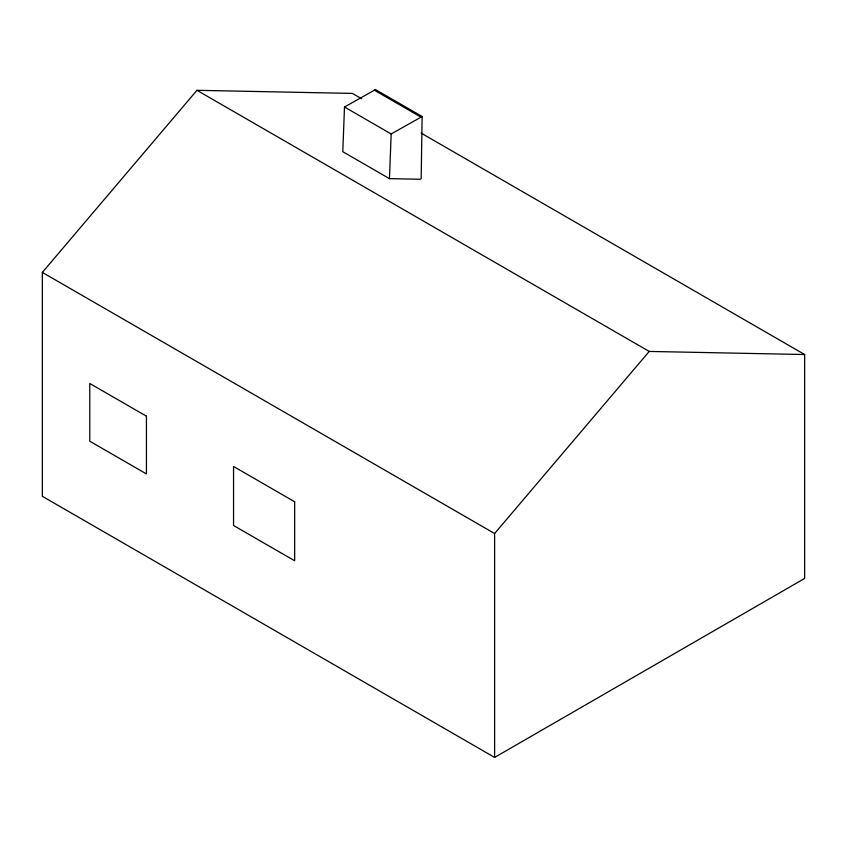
<?xml version="1.0" encoding="UTF-8"?>
<svg xmlns="http://www.w3.org/2000/svg" width="847" height="847" viewBox="0 0 847 847"><rect width="100%" height="100%" fill="white"/><g stroke="black" fill="none" stroke-linecap="round" stroke-linejoin="round"><path stroke-width="1.27" d="M422.134 116.526L421.171 178.643L420.059 179.257L389.461 178.643L342.791 151.698L344.496 107.018L375.465 89.581L422.134 116.526L391.176 133.964L389.461 178.643M421.075 133.074L804.65 354.533L804.65 578.427L494.616 757.419L42.35 496.31L42.35 272.406L196.959 90.311L352.384 93.414L361.542 98.697M494.616 757.419L494.616 533.525L649.226 351.431L804.65 354.533M374.353 90.195L421.023 117.14M344.496 107.018L391.176 133.964M196.959 90.311L649.226 351.431M42.35 272.406L494.616 533.525M146.436 416.184L89.771 383.469L89.771 441.202L146.436 473.928L146.436 416.184M294.661 501.763L233.55 466.475L233.55 525.5L294.661 560.788L294.661 501.763"/></g></svg>
